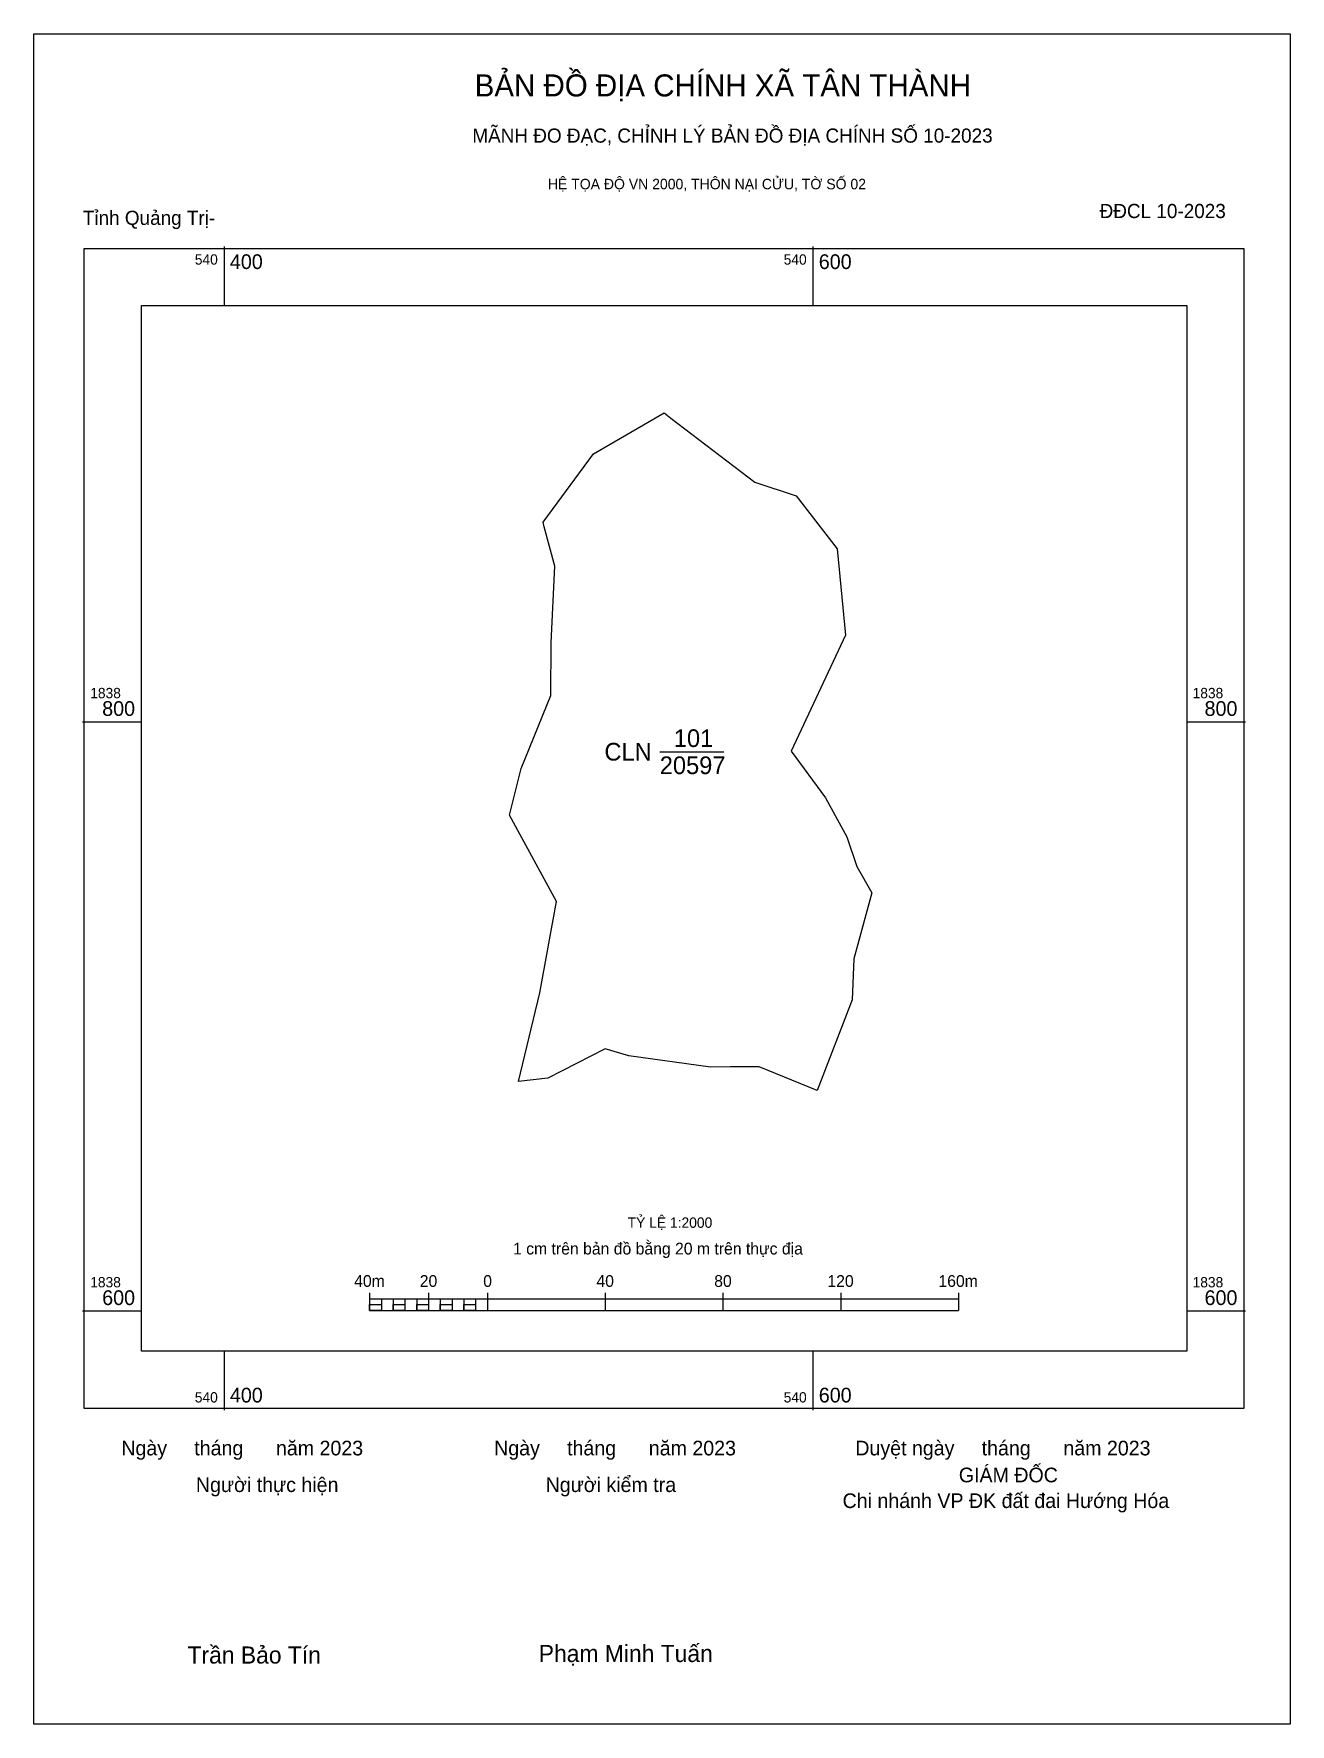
# Model space of a CAD drawing. Extents: x 540335 to 540762, y 1838460 to 1839034.
import ezdxf

# ---------------------------------------------------------------- set-up
doc = ezdxf.new("R2010")
doc.units = 0
for name, color, linetype in [('Level 10', 7, 'Continuous'), ('Level 13', 7, 'Continuous'), ('Level 15', 7, 'Continuous'), ('Level 27', 7, 'Continuous'), ('Level 6', 7, 'Continuous'), ('Level 62', 7, 'Continuous'), ('Level 63', 7, 'Continuous'), ('Level 9', 7, 'Continuous')]:
    doc.layers.add(name, color=color, linetype=linetype)

msp = doc.modelspace()

# ---------------------------------------------------------------- linework, layer by layer
at = {"layer": 'Level 10'}
msp.add_line((540547.99, 1838789.83), (540569.77, 1838789.83), dxfattribs=at)
msp.add_lwpolyline([(540580.33, 1838881.39), (540594.28, 1838876.67), (540608.27, 1838858.73), (540611.13, 1838829.36), (540592.57, 1838790.03), (540604.27, 1838774.17), (540611.53, 1838760.9), (540614.95, 1838750.91), (540619.97, 1838741.97), (540613.89, 1838719.52), (540613.36, 1838705.57), (540601.44, 1838674.83), (540581.78, 1838682.91), (540572.08, 1838682.83), (540565.26, 1838682.77), (540537.51, 1838686.58), (540529.5, 1838688.96), (540510.02, 1838679.01), (540500.01, 1838677.87), (540507.26, 1838707.99), (540512.87, 1838739.03), (540496.93, 1838768.29), (540500.94, 1838784.12), (540510.96, 1838808.87), (540511.06, 1838826.78), (540512.32, 1838852.82), (540508.76, 1838866.21), (540508.34, 1838867.77), (540525.46, 1838890.97), (540549.46, 1838904.82), (540551.73, 1838903.09)], close=True, dxfattribs=at)
at = {"layer": 'Level 15'}
msp.add_lwpolyline([(540335.4, 1839033.54), (540762.11, 1839033.54), (540762.11, 1838459.71), (540335.4, 1838459.71)], close=True, dxfattribs=at)
at = {"layer": 'Level 27'}
for p, q in [((540551.73, 1838903.09), (540551.75, 1838903.11)), ((540508.76, 1838866.21), (540508.74, 1838866.21)), ((540496.93, 1838768.29), (540496.92, 1838768.31)), ((540500.01, 1838677.87), (540500.01, 1838677.85)), ((540572.08, 1838682.83), (540572.07, 1838682.81))]:
    msp.add_line(p, q, dxfattribs=at)
at = {"layer": 'Level 62'}
msp.add_lwpolyline([(540371.94, 1838941.32), (540726.96, 1838941.32), (540726.96, 1838586.3), (540371.94, 1838586.3)], close=True, dxfattribs=at)
at = {"layer": 'Level 63'}
for p, q in [((540400, 1838961.32), (540400, 1838941.32)), ((540600, 1838961.32), (540600, 1838941.32)), ((540351.94, 1838800), (540371.94, 1838800)), ((540726.96, 1838800), (540746.96, 1838800)), ((540449.45, 1838606.16), (540449.45, 1838600.16)), ((540449.45, 1838604.16), (540649.45, 1838604.16)), ((540453.45, 1838604.16), (540453.45, 1838600.16)), ((540457.45, 1838604.16), (540457.45, 1838600.16)), ((540461.45, 1838604.16), (540461.45, 1838600.16)), ((540465.45, 1838604.16), (540465.45, 1838600.16)), ((540469.45, 1838606.16), (540469.45, 1838600.16)), ((540469.45, 1838604.16), (540469.45, 1838600.16)), ((540473.45, 1838604.16), (540473.45, 1838600.16)), ((540477.45, 1838604.16), (540477.45, 1838600.16)), ((540481.45, 1838604.16), (540481.45, 1838600.16)), ((540485.45, 1838604.16), (540485.45, 1838600.16)), ((540489.45, 1838606.16), (540489.45, 1838600.16)), ((540489.45, 1838604.16), (540489.45, 1838600.16)), ((540529.45, 1838606.16), (540529.45, 1838600.16)), ((540569.45, 1838606.16), (540569.45, 1838600.16)), ((540609.45, 1838606.16), (540609.45, 1838600.16)), ((540649.45, 1838606.16), (540649.45, 1838600.16)), ((540351.94, 1838600), (540371.94, 1838600)), ((540449.45, 1838600.16), (540649.45, 1838600.16)), ((540726.96, 1838600), (540746.96, 1838600)), ((540400, 1838586.3), (540400, 1838566.3)), ((540600, 1838586.3), (540600, 1838566.3))]:
    msp.add_line(p, q, dxfattribs=at)
for points in [[(540352.56, 1838960.69), (540746.34, 1838960.69), (540746.34, 1838566.92), (540352.56, 1838566.92)], [(540449.45, 1838602.16), (540453.45, 1838602.16), (540453.45, 1838600.16), (540449.45, 1838600.16)], [(540449.45, 1838602.16), (540453.45, 1838602.16), (540453.45, 1838600.16), (540449.45, 1838600.16)], [(540457.45, 1838602.16), (540461.45, 1838602.16), (540461.45, 1838600.16), (540457.45, 1838600.16)], [(540465.45, 1838602.16), (540469.45, 1838602.16), (540469.45, 1838600.16), (540465.45, 1838600.16)], [(540473.45, 1838602.16), (540477.45, 1838602.16), (540477.45, 1838600.16), (540473.45, 1838600.16)], [(540481.45, 1838602.16), (540485.45, 1838602.16), (540485.45, 1838600.16), (540481.45, 1838600.16)]]:
    msp.add_lwpolyline(points, close=True, dxfattribs=at)

# ---------------------------------------------------------------- texts
at = {"layer": 'Level 13'}
for s, p in [('CLN', (540529.2, 1838786.83)), ('101', (540552.77, 1838791.43)), ('20597', (540548, 1838782.23))]:
    msp.add_text(s, height=6, dxfattribs=at).set_placement(p)
at = {"layer": 'Level 6'}
msp.add_text('TỶ LỆ 1:2000', height=3.5158, dxfattribs=at).set_placement((540537.08, 1838628.22))
at = {"layer": 'Level 63'}
for s, height, p in [('BẢN ĐỒ ĐỊA CHÍNH XÃ TÂN THÀNH', 7.4873, (540485.14, 1839012.28)), ('MÃNH ĐO ĐẠC, CHỈNH LÝ BẢN ĐỒ ĐỊA CHÍNH SỐ 10-2023', 4.8044, (540484.33, 1838996.59)), ('HỆ TỌA ĐỘ VN 2000, THÔN NẠI CỬU, TỜ SỐ 02', 3.5565, (540510, 1838980.76)), ('540', 3.5, (540390.08, 1838955.19)), ('400', 5, (540402, 1838953.69)), ('540', 3.5, (540590.08, 1838955.19)), ('600', 5, (540602, 1838953.69)), ('1838', 3.5, (540354.56, 1838808)), ('1838', 3.5, (540728.96, 1838808)), ('800', 5, (540358.63, 1838802)), ('800', 5, (540733.02, 1838802)), ('1 cm trên bản đồ bằng 20 m trên thực địa', 4, (540498.17, 1838619.16)), ('1838', 3.5, (540354.56, 1838608)), ('40m', 4, (540444.2, 1838608.16)), ('20', 4, (540466.48, 1838608.16)), ('0', 4, (540488.03, 1838608.16)), ('40', 4, (540526.48, 1838608.16)), ('80', 4, (540566.48, 1838608.16)), ('120', 4, (540604.93, 1838608.16)), ('160m', 4, (540642.64, 1838608.16)), ('1838', 3.5, (540728.96, 1838608)), ('600', 5, (540358.63, 1838602)), ('600', 5, (540733.02, 1838602)), ('400', 5, (540402, 1838568.92)), ('600', 5, (540602, 1838568.92)), ('540', 3.5, (540390.08, 1838568.92)), ('540', 3.5, (540590.08, 1838568.92)), ('Ngày     tháng      năm 2023', 4.9766, (540365.12, 1838550.96)), ('Ngày     tháng      năm 2023', 4.9766, (540491.74, 1838550.96)), ('Duyệt ngày     tháng      năm 2023', 4.9766, (540614.41, 1838550.96)), ('GIÁM ĐỐC', 4.977, (540649.56, 1838541.82)), ('Người thực hiện', 4.9766, (540390.45, 1838538.52)), ('Người kiểm tra', 4.9766, (540509.23, 1838538.52)), ('Chi nhánh VP ĐK đất đai Hướng Hóa', 4.9766, (540610.09, 1838533.09)), ('Trần Bảo Tín', 5.8048, (540387.61, 1838480.29)), ('Phạm Minh Tuấn', 5.8048, (540506.9, 1838480.81))]:
    msp.add_text(s, height=height, dxfattribs=at).set_placement(p)
at = {"layer": 'Level 9'}
for s, p in [('ĐĐCL 10-2023', (540697.38, 1838970.99)), ('Tỉnh Quảng Trị-', (540352.04, 1838968.67))]:
    msp.add_text(s, height=4.8044, dxfattribs=at).set_placement(p)

doc.saveas('drawing.dxf')
